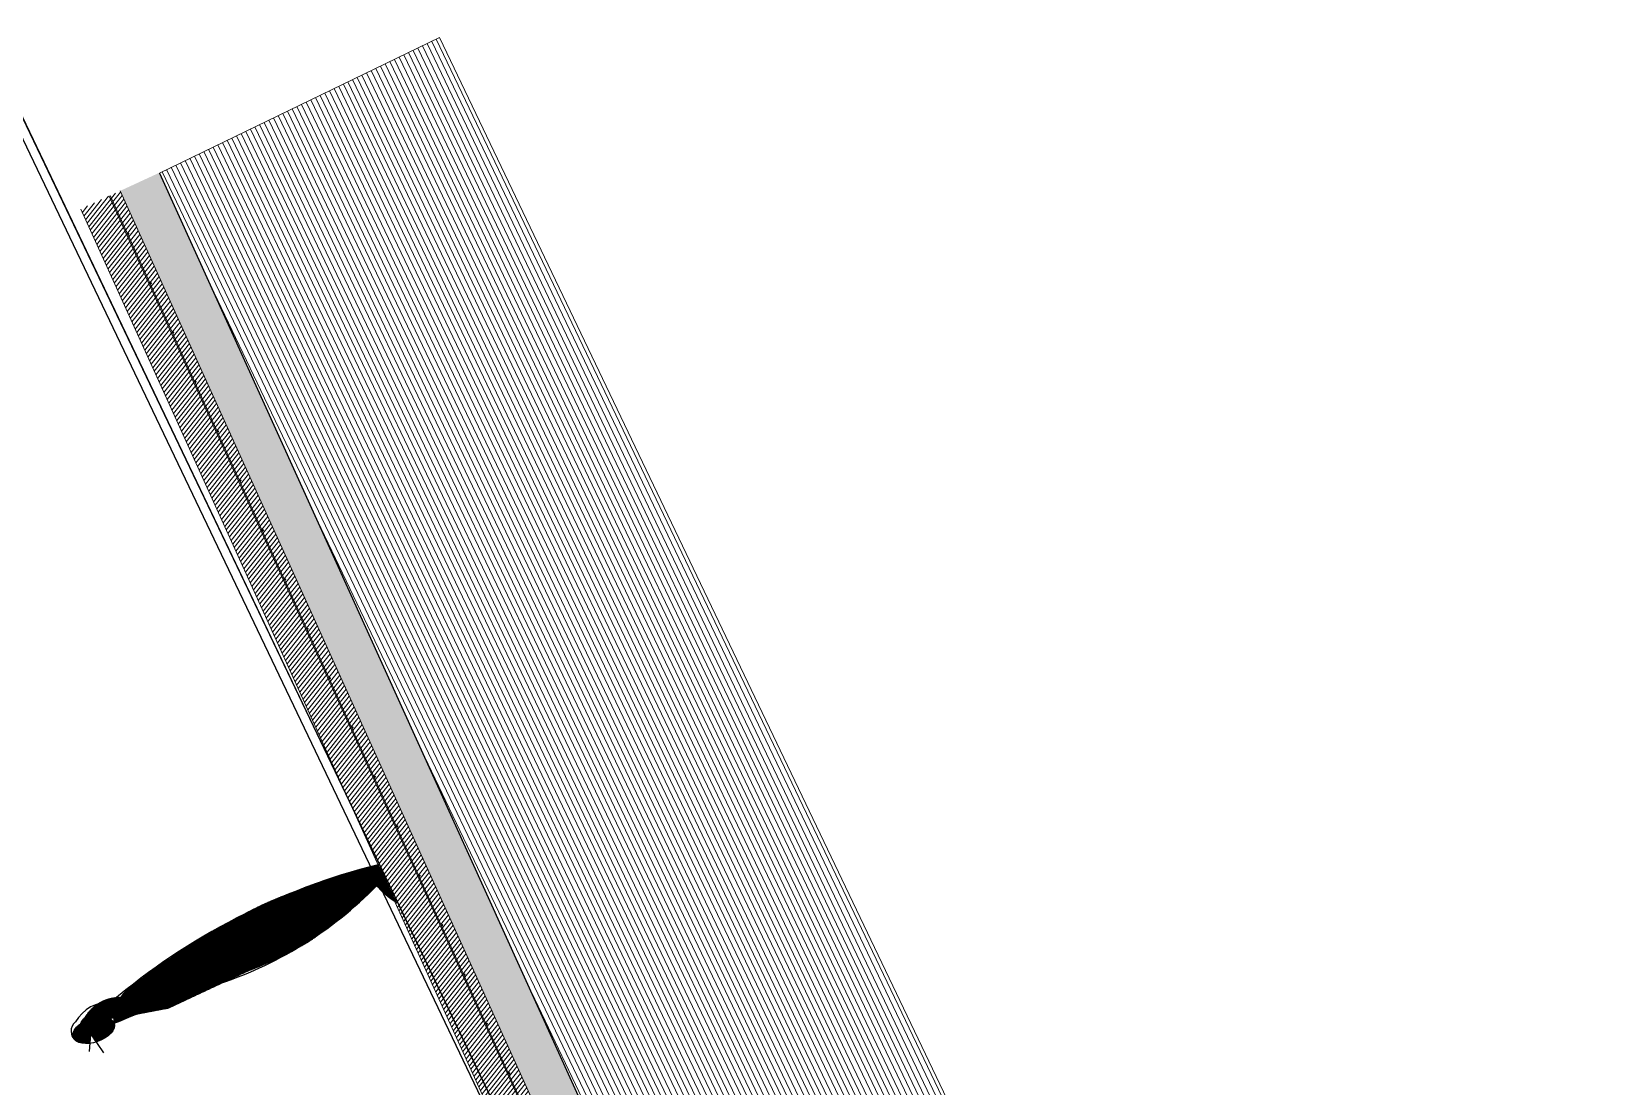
# Model space of a CAD drawing. Header units: metres. Extents: x 679304 to 680626, y 2747329 to 2750056.
# Drawn here: x 679511.73 to 679518.99, y 2747493.82 to 2747498.68 of the extents above; entities that cross this region are included whole.
import ezdxf

# ---------------------------------------------------------------- set-up
doc = ezdxf.new("R2010")
doc.units = ezdxf.units.M
doc.layers.add('00_Aux', color=5, linetype='Continuous', plot=False)
for name, color, linetype, lineweight in [('02-L-projecció', 6, 'Continuous', 5), ('02-L-seccionat', 4, 'Continuous', 5), ('3-TR Formigó', 252, 'Continuous', 0), ('3-TR terra compactada', 45, 'Continuous', 0)]:
    doc.layers.add(name, color=color, linetype=linetype, lineweight=lineweight)
doc.layers.add('3-TR tot_u', color=8, linetype='Continuous', lineweight=5, true_color=0x787878)
doc.layers.add('SL_TREE_PARKINSONIA_ACUELATA', color=2, linetype='Continuous', true_color=0xffff00)
picture_1 = doc.add_image_def('image4.png', size_in_pixel=(1280, 794))
pattern_1 = [(359.999242, (-35.4972894, 7.238312), (3.99e-08, 0.00301625), [])]

# ---------------------------------------------------------------- blocks, each defined once
blk = doc.blocks.new('General Section WaterFalls')
at = {"layer": '02-L-seccionat'}
h = blk.add_hatch(color=256, dxfattribs=at)
edge = h.paths.add_edge_path()
edge.add_arc((89.584, -34.1977), 0.003, 0, 360)
h = blk.add_hatch(color=256, dxfattribs=at)
edge = h.paths.add_edge_path()
edge.add_arc((89.8339, -34.2027), 0.003, 0, 360)
h = blk.add_hatch(color=256, dxfattribs=at)
edge = h.paths.add_edge_path()
edge.add_arc((90.0839, -34.2077), 0.003, 0, 360)
h = blk.add_hatch(color=256, dxfattribs=at)
edge = h.paths.add_edge_path()
edge.add_arc((90.3338, -34.2127), 0.003, 0, 360)
h = blk.add_hatch(color=256, dxfattribs=at)
edge = h.paths.add_edge_path()
edge.add_arc((90.5838, -34.2177), 0.003, 0, 360)
h = blk.add_hatch(color=256, dxfattribs=at)
edge = h.paths.add_edge_path()
edge.add_arc((90.8337, -34.2227), 0.003, 0, 360)
h = blk.add_hatch(color=256, dxfattribs=at)
edge = h.paths.add_edge_path()
edge.add_arc((91.0837, -34.2277), 0.003, 0, 360)
h = blk.add_hatch(color=256, dxfattribs=at)
edge = h.paths.add_edge_path()
edge.add_arc((91.3336, -34.2327), 0.003, 0, 360)
h = blk.add_hatch(color=256, dxfattribs=at)
edge = h.paths.add_edge_path()
edge.add_arc((91.5836, -34.2377), 0.003, 0, 360)
h = blk.add_hatch(color=256, dxfattribs=at)
edge = h.paths.add_edge_path()
edge.add_arc((91.8335, -34.2427), 0.003, 0, 360)
h = blk.add_hatch(color=256, dxfattribs=at)
edge = h.paths.add_edge_path()
edge.add_arc((92.0835, -34.2477), 0.003, 0, 360)
h = blk.add_hatch(color=256, dxfattribs=at)
edge = h.paths.add_edge_path()
edge.add_arc((92.3334, -34.2527), 0.003, 0, 360)
h = blk.add_hatch(color=256, dxfattribs=at)
edge = h.paths.add_edge_path()
edge.add_arc((92.5834, -34.2577), 0.003, 0, 360)
h = blk.add_hatch(color=256, dxfattribs=at)
edge = h.paths.add_edge_path()
edge.add_arc((92.8333, -34.2627), 0.003, 0, 360)
h = blk.add_hatch(color=256, dxfattribs=at)
edge = h.paths.add_edge_path()
edge.add_arc((93.0833, -34.2677), 0.003, 0, 360)
h = blk.add_hatch(color=256, dxfattribs=at)
edge = h.paths.add_edge_path()
edge.add_arc((93.3332, -34.2727), 0.003, 0, 360)
h = blk.add_hatch(color=256, dxfattribs=at)
edge = h.paths.add_edge_path()
edge.add_arc((93.5832, -34.2777), 0.003, 0, 360)
h = blk.add_hatch(color=256, dxfattribs=at)
edge = h.paths.add_edge_path()
edge.add_arc((93.8331, -34.2827), 0.003, 0, 360)
at = {"layer": '3-TR Formigó'}
h = blk.add_hatch(dxfattribs=at)
h.set_pattern_fill('ANSI31', color=256, scale=0.005, angle=71.02493)
edge = h.paths.add_edge_path(flags=16)
edge.add_arc((92.0835, -34.2477), 0.003, 0, 360)
edge = h.paths.add_edge_path(flags=16)
edge.add_arc((91.8335, -34.2427), 0.003, 0, 360)
edge = h.paths.add_edge_path(flags=16)
edge.add_arc((92.3334, -34.2527), 0.003, 0, 360)
edge = h.paths.add_edge_path(flags=16)
edge.add_arc((91.5836, -34.2377), 0.003, 0, 360)
edge = h.paths.add_edge_path(flags=16)
edge.add_arc((92.5834, -34.2577), 0.003, 0, 360)
edge = h.paths.add_edge_path(flags=16)
edge.add_arc((91.3336, -34.2327), 0.003, 0, 360)
edge = h.paths.add_edge_path(flags=16)
edge.add_arc((92.8333, -34.2627), 0.003, 0, 360)
edge = h.paths.add_edge_path(flags=16)
edge.add_arc((91.0837, -34.2277), 0.003, 0, 360)
edge = h.paths.add_edge_path(flags=16)
edge.add_arc((93.0833, -34.2677), 0.003, 0, 360)
edge = h.paths.add_edge_path(flags=16)
edge.add_arc((90.8337, -34.2227), 0.003, 0, 360)
edge = h.paths.add_edge_path(flags=16)
edge.add_arc((93.3332, -34.2727), 0.003, 0, 360)
edge = h.paths.add_edge_path(flags=16)
edge.add_arc((90.5838, -34.2177), 0.003, 0, 360)
edge = h.paths.add_edge_path(flags=16)
edge.add_arc((93.5832, -34.2777), 0.003, 0, 360)
edge = h.paths.add_edge_path(flags=16)
edge.add_arc((90.3338, -34.2127), 0.003, 0, 360)
edge = h.paths.add_edge_path(flags=16)
edge.add_arc((93.8331, -34.2827), 0.003, 0, 360)
edge = h.paths.add_edge_path(flags=16)
edge.add_arc((90.0839, -34.2077), 0.003, 0, 360)
edge = h.paths.add_edge_path(flags=16)
edge.add_arc((89.8339, -34.2027), 0.003, 0, 360)
edge = h.paths.add_edge_path(flags=16)
edge.add_arc((89.584, -34.1977), 0.003, 0, 360)
edge = h.paths.add_edge_path(flags=16)
edge.add_arc((89.334, -34.1927), 0.003, 0, 360)
edge = h.paths.add_edge_path(flags=16)
edge.add_arc((89.0841, -34.1877), 0.003, 0, 360)
edge = h.paths.add_edge_path(flags=16)
edge.add_arc((88.8341, -34.1827), 0.003, 0, 360)
h.paths.add_polyline_path([(88.7854, -34.0287), (88.7854, -34.2287), (94.0275, -34.3336), (94.0299, -34.1336)])
at = {"layer": '3-TR terra compactada'}
h = blk.add_hatch(dxfattribs=at)
h.set_pattern_fill('LINE', color=256, scale=0.0075)
h.set_pattern_definition([(360, (-1.593222, -1.45), (0, 0.0238125), [])])
edge = h.paths.add_edge_path(flags=16)
edge.add_arc((87.9127, -34.891), 0.03, 0, 360)
h.paths.add_polyline_path([(60.8679, -34.0635), (60.8679, -34.8165), (77.2885, -34.8165), (77.2885, -35.9665), (94.0298, -35.9665), (94.0235, -34.5335), (88.7774, -34.4288), (88.7764, -34.4784), (88.6751, -34.8565), (84.0602, -34.7644), (83.9655, -34.4124), (83.9577, -34.3822), (83.9588, -34.3318), (79.9888, -34.2503), (79.9888, -35.7877), (77.4385, -35.7877), (77.4385, -35.4375), (78.6181, -35.4377), (78.0551, -33.463), (67.1021, -33.3788), (67.0118, -33.1781), (66.851, -33.1769), (63.5673, -33.1513), (63.5673, -34.7034), (61.0171, -34.7034), (61.0171, -34.3534), (62.1077, -34.3534), (61.5858, -32.5095), (50.6816, -32.4257), (50.5911, -32.225), (50.4251, -32.2238), (47.1481, -32.1982), (47.1472, -33.3816), (44.9975, -33.3816), (44.9975, -33.0316), (45.5693, -33.0316), (45.1431, -31.5563), (34.2616, -31.4727), (34.1709, -31.272), (34.0048, -31.2707), (30.7263, -31.2451), (30.7263, -32.3786), (28.5762, -32.3786), (28.5762, -32.0286), (29.1479, -32.0286), (28.7218, -30.5533), (17.8413, -30.4697), (17.6814, -31.5018), (28.2761, -31.5018), (28.2761, -32.6104), (44.4474, -32.6104), (44.4474, -34.0635)])
at = {"layer": '3-TR tot_u'}
h = blk.add_hatch(dxfattribs=at)
h.set_pattern_fill('EARTH', color=256, scale=0.005, angle=-81.52378, style=0)
h.set_pattern_definition([(296.75226, (0.419464, 0.939053), (0.042643262, -0.014059774), [0.03175, -0.03175]), (296.75226, (0.430096, 0.944413), (0.042643262, -0.014059774), [0.03175, -0.03175]), (296.75226, (0.440727, 0.949772), (0.042643262, -0.014059774), [0.03175, -0.03175]), (26.75226, (0.446058, 0.948014), (0.014059774, 0.042643262), [0.03175, -0.03175]), (26.75226, (0.451417, 0.937383), (0.014059774, 0.042643262), [0.03175, -0.03175]), (26.75226, (0.456777, 0.92675), (0.014059774, 0.042643262), [0.03175, -0.03175])])
h.paths.add_polyline_path([(83.9655, -34.3319), (83.9655, -34.1323), (79.7387, -34.0478), (79.7387, -34.0953), (79.9888, -34.2503)])
h.paths.add_polyline_path([(88.7854, -34.2287), (88.7854, -34.4288), (94.025, -34.5336), (94.0275, -34.3336)])
at = {"layer": '00_Aux'}
blk.add_line((94.0235, -34.5335), (88.7854, -34.4288), dxfattribs=at)
at = {"layer": '02-L-projecció'}
for points in [[(88.7774, -34.4288), (94.0235, -34.5335), (94.0298, -35.9665), (77.2885, -35.9665), (77.2885, -34.8165), (60.8679, -34.8165)], [(94.0281, -34.2776), (88.7854, -34.1727)], [(88.7854, -34.1787), (94.0281, -34.2836)]]:
    blk.add_lwpolyline(points, dxfattribs=at)
at = {"layer": '02-L-seccionat'}
for p, q in [((94.0299, -34.1336), (88.7853, -34.0285)), ((94.0275, -34.3336), (88.7854, -34.2287))]:
    blk.add_line(p, q, dxfattribs=at)
for centre in [(89.584, -34.1977), (89.584, -34.1977), (89.584, -34.1977), (89.8339, -34.2027), (89.8339, -34.2027), (89.8339, -34.2027), (90.0839, -34.2077), (90.0839, -34.2077), (90.0839, -34.2077), (90.3338, -34.2127), (90.3338, -34.2127), (90.3338, -34.2127), (90.5838, -34.2177), (90.5838, -34.2177), (90.5838, -34.2177), (90.8337, -34.2227), (90.8337, -34.2227), (90.8337, -34.2227), (91.0837, -34.2277), (91.0837, -34.2277), (91.0837, -34.2277), (91.3336, -34.2327), (91.3336, -34.2327), (91.3336, -34.2327), (91.5836, -34.2377), (91.5836, -34.2377), (91.5836, -34.2377), (91.8335, -34.2427), (91.8335, -34.2427), (91.8335, -34.2427), (92.0835, -34.2477), (92.0835, -34.2477), (92.0835, -34.2477), (92.3334, -34.2527), (92.3334, -34.2527), (92.3334, -34.2527), (92.5834, -34.2577), (92.5834, -34.2577), (92.5834, -34.2577), (92.8333, -34.2627), (92.8333, -34.2627), (92.8333, -34.2627), (93.0833, -34.2677), (93.0833, -34.2677), (93.0833, -34.2677), (93.3332, -34.2727), (93.3332, -34.2727), (93.3332, -34.2727), (93.5832, -34.2777), (93.5832, -34.2777), (93.5832, -34.2777), (93.8331, -34.2827), (93.8331, -34.2827), (93.8331, -34.2827)]:
    blk.add_circle(centre, 0.003, dxfattribs=at)
blk = doc.blocks.new('PARKINSONIA_ACUELATA fade')
image = blk.add_image(picture_1, insert=(-9.5958, 0), size_in_units=(17.5405, 10.8806), dxfattribs=dict(fade=50))
image.dxf.flags = 15
blk = doc.blocks.new('PARKINSONIA_ACUELATA_')
image = blk.add_image(picture_1, insert=(-9.5444, 0), size_in_units=(17.5405, 10.8806))
image.dxf.flags = 15
blk = doc.blocks.new('people1')
h = blk.add_hatch()
h.set_pattern_fill('LINE', color=253, scale=0.00095, angle=-0.00076)
h.set_pattern_definition(pattern_1)
edge = h.paths.add_edge_path()
edge.add_ellipse((0.1225, 1.5125), major_axis=(-0.0113, 0.0991), ratio=0.550603, start_angle=-55.43561, end_angle=180.34598, ccw=False)
edge.add_line((0.1695, 1.5535), (0.1336, 1.5328))
edge.add_line((0.1336, 1.5328), (0.1761, 1.5264))
edge.add_ellipse((0.1225, 1.5125), major_axis=(-0.0113, 0.0991), ratio=0.550603, start_angle=180.34843, end_angle=278.08993, ccw=False)
edge.add_ellipse((0.1225, 1.5125), major_axis=(-0.0113, 0.0991), ratio=0.550603, start_angle=180.34598, end_angle=180.34843, ccw=False)
h = blk.add_hatch()
h.set_pattern_fill('LINE', color=251, scale=0.00095, angle=-0.00076)
h.set_pattern_definition(pattern_1)
edge = h.paths.add_edge_path()
edge.add_ellipse((0.1225, 1.5125), major_axis=(-0.0113, 0.0991), ratio=0.550603, start_angle=180.34843, end_angle=278.08993, ccw=False)
edge.add_arc((6.4152, 1.6843), 6.2866, -177.53043, -173.02473)
edge.add_arc((-2.4526, 0.9086), 2.6278, -11.07739, 0.26575, ccw=False)
edge.add_arc((-5.4407, 1.7362), 5.7242, -13.87383, -13.46039, ccw=False)
edge.add_arc((-5.4407, 1.7362), 5.7242, -17.14794, -13.87383, ccw=False)
edge.add_arc((-5.4407, 1.7362), 5.7242, -17.36372, -17.14794, ccw=False)
edge.add_line((0.0226, 0.0279), (0.0069, 0.0279))
edge.add_arc((1.4649, 0.4586), 1.5202, -178.04371, -163.5412, ccw=False)
edge.add_arc((1.4952, 0.5757), 1.5589, -183.86394, -173.77794, ccw=False)
edge.add_arc((-8.2613, 1.2112), 8.2183, -3.70113, -2.45996)
edge.add_arc((4.5979, 0.3167), 4.6799, 167.93186, 173.35179, ccw=False)
edge.add_arc((0.2089, 1.2291), 0.1987, 111.98347, 160.5992, ccw=False)
at = {"true_color": 0xc7c8ca}
h = blk.add_hatch(dxfattribs=at)
h.set_pattern_fill('LINE', color=9, scale=0.001, angle=-0.00076)
h.set_pattern_definition([(359.99924, (-7.7037733, -0.0524283), (4.2e-08, 0.003175), [])])
edge = h.paths.add_edge_path()
edge.add_ellipse((0.1654, 1.4589), major_axis=(-0.0059, 0.1153), ratio=0.525031, start_angle=16.3114, end_angle=159.04947)
edge.add_line((0.1351, 1.3638), (0.1357, 1.3358))
edge.add_arc((7.0191, 3.0391), 7.091, 193.89813, 195.38688)
edge.add_arc((37.2104, 1.2626), 37.0282, 180.16258, 181.10357)
edge.add_arc((-0.4721, 0.5244), 0.6616, -15.91836, 2.17645, ccw=False)
edge.add_arc((-1.6155, 0.6647), 1.8085, 340.02651, 349.75143, ccw=False)
edge.add_arc((0.0058, -0.2722), 0.3286, 55.92665, 76.19057, ccw=False)
edge.add_line((0.1899, 0), (0, 0))
edge.add_arc((2.7917, 0.5839), 2.8522, 164.76058, 191.81405, ccw=False)
edge.add_arc((0.2003, 1.4178), 0.1812, 144.98402, 207.68641, ccw=False)
edge.add_arc((0.1029, 1.515), 0.0514, 57.13645, 172.36605, ccw=False)
blk.add_line((0.1899, 0), (0.0138, 0))
blk.add_lwpolyline([(0.1308, 1.6077, 0.326025), (0.1345, 1.4134, 0.019662), (0.1752, 0.9208, -0.122943), (0.0842, 0.0469, -0.074603), (0.1899, 0), (0, 0, -0.115258), (0.0399, 1.3832, -0.280628), (0.0519, 1.5713, -0.497048), (0.1308, 1.6077, 0.687294)], format="xyb")
blk.add_lwpolyline([(0.2021, 1.5722), (0.1336, 1.5328), (0.2364, 1.5174)])
for centre, radius, start, end in [((0.2089, 1.2291), 0.1987, 111.9804, 160.5992), ((6.4152, 1.6843), 6.2866, 182.46956, 186.97527), ((0.8795, 1.0198), 0.9012, 162.20816, 190.54654), ((-2.4526, 0.9086), 2.6278, 348.92261, 0.26575), ((-1.3593, 0.6107), 1.5484, 351.83238, 7.30005), ((-5.4407, 1.7362), 5.7242, 342.34367, 346.53961), ((0.0057, -0.2723), 0.3287, 55.9317, 86.09856)]:
    blk.add_arc(centre, radius, start, end)
at = {"extrusion": (0, 0, -1)}
blk.add_ellipse((0.1225, 1.5125), major_axis=(-0.0113, 0.0991), ratio=0.550603, dxfattribs=at)

msp = doc.modelspace()

# ---------------------------------------------------------------- block references
at = {"rotation": 115.5575828871377}
msp.add_blockref('General Section WaterFalls', (679521.7318, 2747398.3107), dxfattribs=at)
at = {"xscale": -1, "rotation": 115.5575829080126}
msp.add_blockref('people1', (679513.3307, 2747494.844), dxfattribs=at)
at = {"layer": 'SL_TREE_PARKINSONIA_ACUELATA', "rotation": 115.5482287746755}
msp.add_blockref('PARKINSONIA_ACUELATA fade', (679512.5641, 2747496.4622), dxfattribs=at)
at = {"layer": 'SL_TREE_PARKINSONIA_ACUELATA', "xscale": -1, "rotation": 115.5669370035269}
msp.add_blockref('PARKINSONIA_ACUELATA fade', (679513.3105, 2747494.902), dxfattribs=at)
at = {"layer": 'SL_TREE_PARKINSONIA_ACUELATA', "xscale": 0.9385848894483277, "yscale": 0.9385848894483277, "zscale": 0.9385848894483277, "rotation": 115.5482287746755}
msp.add_blockref('PARKINSONIA_ACUELATA_', (679512.7854, 2747495.9006), dxfattribs=at)

doc.saveas('drawing.dxf')
